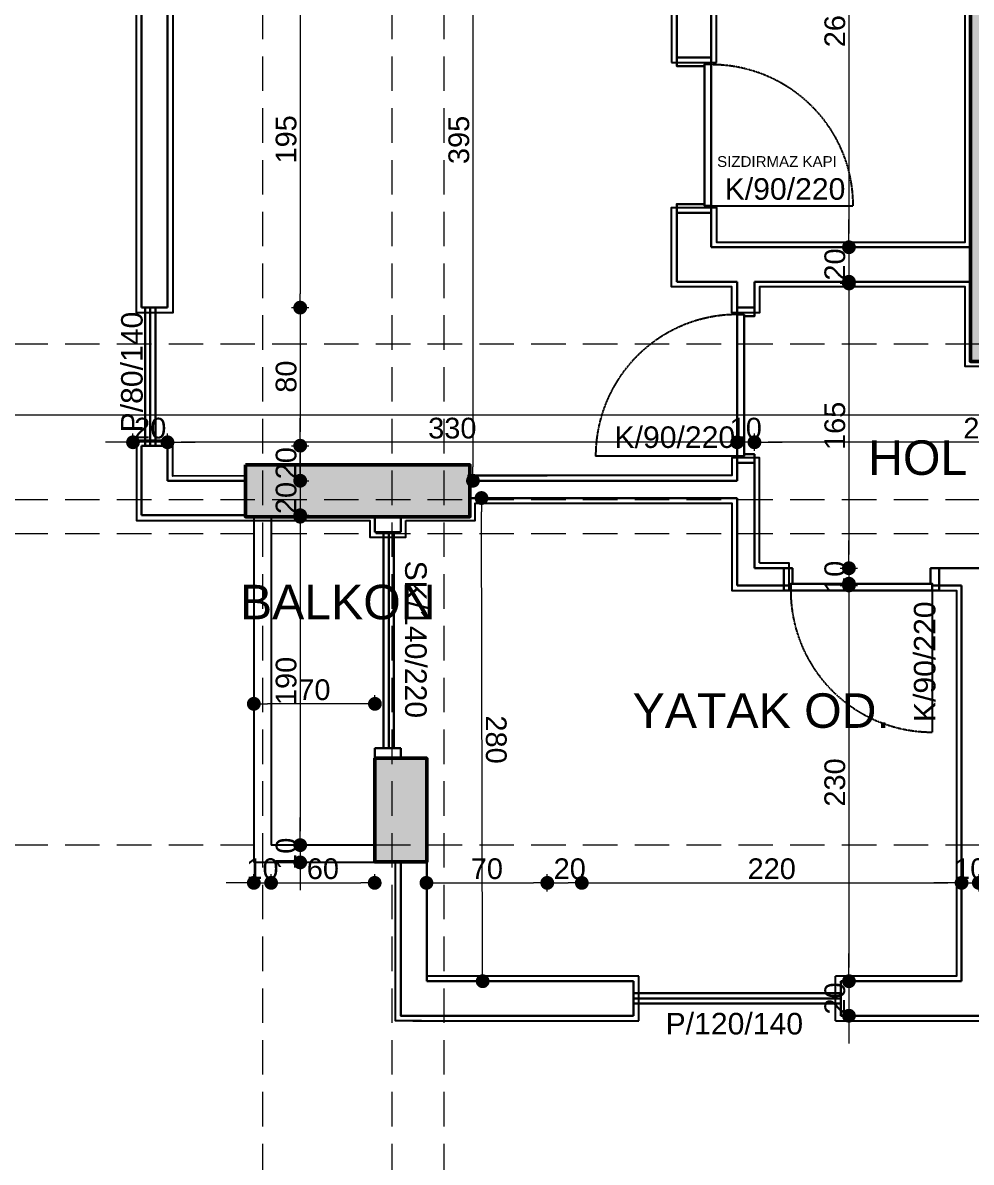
# Model space of a CAD drawing. Header units: millimetres. Extents: x 38129 to 72024, y -56282 to 16512.
# Drawn here: x 48225 to 48775, y -45134 to -44474 of the extents above; entities that cross this region are included whole.
import ezdxf

# ---------------------------------------------------------------- set-up
doc = ezdxf.new("R2010")
doc.units = ezdxf.units.MM
doc.linetypes.add('HIDDEN', pattern=[0.375, 0.25, -0.125])
for name, color, linetype, lineweight in [('AKS', 55, 'HIDDEN', 0), ('COLUMN4', 3, 'Continuous', 50), ('DIŞÖLÇÜ', 37, 'Continuous', 0), ('DUVAR', 255, 'Continuous', 30), ('KAPI', 4, 'Continuous', 30), ('mahal', 7, 'Continuous', 5), ('pencere', 195, 'Continuous', 30), ('pencere+KAPI', 1, 'Continuous', 0), ('TARAMA', 252, 'Continuous', 0), ('ölçü İÇ', 31, 'Continuous', 0)]:
    doc.layers.add(name, color=color, linetype=linetype, lineweight=lineweight)
for name, color, linetype in [('balkon', 171, 'Continuous'), ('HIDDEN', 1, 'HIDDEN'), ('sıva', 41, 'Continuous')]:
    doc.layers.add(name, color=color, linetype=linetype)
doc.styles.add('icdisolcu_yazi', font='arial.ttf')
doc.styles.get("Standard").update_dxf_attribs({"font": 'arial.ttf'})
doc.styles.add('style1', font='arial.ttf')
doc.dimstyles.new('İç Ölçü', dxfattribs={"dimtxt": 12, "dimasz": 8, "dimexe": 5, "dimexo": 0, "dimgap": 2, "dimtad": 1, "dimdec": 0, "dimzin": 12, "dimdsep": 46, "dimtxsty": 'icdisolcu_yazi', "dimblk": 'DOT', "dimcen": 8, "dimdle": 5, "dimclrd": 256, "dimclre": 256, "dimclrt": 7, "dimadec": 0, "dimazin": 3, "dimtfac": 1, "dimtdec": 0, "dimtix": 1, "dimtmove": 2, "dimatfit": 3, "dimldrblk": 'DOT', "dimfxl": 0, "dimtolj": 1, "dimtzin": 0, "dimlwd": -1, "dimlwe": -1, "dimarcsym": 0})

# ---------------------------------------------------------------- blocks, each defined once
blk = doc.blocks.new('*U87')
for p, q in [((4, 0), (0, 0)), ((86, 0), (90, 0))]:
    blk.add_line(p, q)
blk.add_lwpolyline([(4, 0), (86, 0), (86, -4), (4, -4)], close=True)
for points in [[(0, -12.98), (5, -12.98), (5, -4)], [(90, -12.98), (85, -12.98), (85, -4)]]:
    blk.add_lwpolyline(points)
at = {"layer": 'DUVAR'}
for p, q in [((0, 0), (0, -12.98)), ((90, 0), (90, -12.98))]:
    blk.add_line(p, q, dxfattribs=at)
at = {"layer": 'HIDDEN'}
blk.add_line((4, 0), (4, 82), dxfattribs=at)
blk.add_arc((4, 0), 82, 360, 90, dxfattribs=at)
blk = doc.blocks.new('*U9')
for p, q in [((4, 0), (0, 0)), ((86, 0), (90, 0))]:
    blk.add_line(p, q)
blk.add_lwpolyline([(4, 0), (86, 0), (86, -4), (4, -4)], close=True)
for points in [[(0, -10), (5, -10), (5, -4)], [(90, -10), (85, -10), (85, -4)]]:
    blk.add_lwpolyline(points)
at = {"layer": 'DUVAR'}
for p, q in [((0, 0), (0, -10)), ((90, 0), (90, -10))]:
    blk.add_line(p, q, dxfattribs=at)
at = {"layer": 'HIDDEN'}
blk.add_line((4, 0), (4, 82), dxfattribs=at)
blk.add_arc((4, 0), 82, 360, 90, dxfattribs=at)
blk = doc.blocks.new('*U15')
for p, q in [((4, 0), (0, 0)), ((86, 0), (90, 0))]:
    blk.add_line(p, q)
blk.add_lwpolyline([(4, 0), (86, 0), (86, -4), (4, -4)], close=True)
for points in [[(0, -20), (5, -20), (5, -4)], [(90, -20), (85, -20), (85, -4)]]:
    blk.add_lwpolyline(points)
at = {"layer": 'DUVAR'}
for p, q in [((0, 0), (0, -20)), ((90, 0), (90, -20))]:
    blk.add_line(p, q, dxfattribs=at)
at = {"layer": 'HIDDEN'}
blk.add_line((4, 0), (4, 82), dxfattribs=at)
blk.add_arc((4, 0), 82, 360, 90, dxfattribs=at)
blk = doc.blocks.new('_Dot')
at = {"color": 0, "lineweight": -2}
blk.add_line((-0.5, 0), (-1, 0), dxfattribs=at)
at = {"color": 0, "lineweight": 30, "const_width": 0.5}
blk.add_lwpolyline([(-0.25, 0, 1), (0.25, 0, 1)], format="xyb", close=True, dxfattribs=at)
blk = doc.blocks.new('*D1003')
at = {"layer": 'Defpoints', "color": 0, "lineweight": 120, "transparency": 16777216}
for p in [(48679.15, -44344.6), (48703.74, -44604.29), (48703.74, -44604.29)]:
    blk.add_point(p, dxfattribs=at)
at = {"layer": 'ölçü İÇ', "transparency": 16777216}
for p, q in [((48698.74, -44344.6), (48708.74, -44344.6)), ((48703.74, -44604.29), (48698.74, -44604.29))]:
    blk.add_line(p, q, dxfattribs=at)
at = {"layer": 'ölçü İÇ', "linetype": 'Continuous', "transparency": 16777216}
blk.add_line((48703.74, -44352.6), (48703.74, -44596.29), dxfattribs=at)
at = {"layer": 'ölçü İÇ', "transparency": 16777216, "xscale": 8, "yscale": 8, "zscale": 8}
for p, rotation in [((48703.74, -44344.6), 90), ((48703.74, -44604.29), 270)]:
    blk.add_blockref('_Dot', p, dxfattribs=dict(at, rotation=rotation))
at = {"layer": 'ölçü İÇ', "color": 7, "transparency": 16777216, "insert": (48695.62, -44474.44), "char_height": 12, "attachment_point": 5, "rotation": 90, "style": 'icdisolcu_yazi'}
blk.add_mtext('\\A1;260', dxfattribs=at)
blk = doc.blocks.new('*D1010')
at = {"layer": 'Defpoints', "color": 0, "lineweight": 120, "transparency": 16777216}
for p in [(48308.99, -44444.29), (48308.98, -44639.28), (48385.86, -44639.28)]:
    blk.add_point(p, dxfattribs=at)
at = {"layer": 'ölçü İÇ', "transparency": 16777216}
for p, q in [((48380.86, -44444.29), (48390.86, -44444.29)), ((48380.86, -44639.28), (48390.86, -44639.28))]:
    blk.add_line(p, q, dxfattribs=at)
at = {"layer": 'ölçü İÇ', "linetype": 'Continuous', "transparency": 16777216}
blk.add_line((48385.86, -44452.29), (48385.86, -44631.28), dxfattribs=at)
at = {"layer": 'ölçü İÇ', "transparency": 16777216, "xscale": 8, "yscale": 8, "zscale": 8}
for p, rotation in [((48385.86, -44444.29), 90), ((48385.86, -44639.28), 270)]:
    blk.add_blockref('_Dot', p, dxfattribs=dict(at, rotation=rotation))
at = {"layer": 'ölçü İÇ', "color": 7, "transparency": 16777216, "insert": (48377.74, -44541.78), "char_height": 12, "attachment_point": 5, "rotation": 90, "style": 'icdisolcu_yazi'}
blk.add_mtext('\\A1;195', dxfattribs=at)
blk = doc.blocks.new('*D1011')
at = {"layer": 'Defpoints', "color": 0, "lineweight": 120, "transparency": 16777216}
for p in [(48308.98, -44639.28), (48308.98, -44719.28), (48385.86, -44719.28)]:
    blk.add_point(p, dxfattribs=at)
at = {"layer": 'ölçü İÇ', "transparency": 16777216}
for p, q in [((48380.86, -44639.28), (48390.86, -44639.28)), ((48380.86, -44719.28), (48390.86, -44719.28))]:
    blk.add_line(p, q, dxfattribs=at)
at = {"layer": 'ölçü İÇ', "linetype": 'Continuous', "transparency": 16777216}
blk.add_line((48385.86, -44647.28), (48385.86, -44711.28), dxfattribs=at)
at = {"layer": 'ölçü İÇ', "transparency": 16777216, "xscale": 8, "yscale": 8, "zscale": 8}
for p, rotation in [((48385.86, -44639.28), 90), ((48385.86, -44719.28), 270)]:
    blk.add_blockref('_Dot', p, dxfattribs=dict(at, rotation=rotation))
at = {"layer": 'ölçü İÇ', "color": 7, "transparency": 16777216, "insert": (48377.74, -44679.28), "char_height": 12, "attachment_point": 5, "rotation": 90, "style": 'icdisolcu_yazi'}
blk.add_mtext('\\A1;80', dxfattribs=at)
blk = doc.blocks.new('*D1012')
at = {"layer": 'Defpoints', "color": 0, "lineweight": 120, "transparency": 16777216}
for p in [(48308.98, -44719.28), (48385.86, -44739.6), (48385.86, -44739.6)]:
    blk.add_point(p, dxfattribs=at)
at = {"layer": 'ölçü İÇ', "linetype": 'Continuous', "transparency": 16777216}
for p, q in [((48385.86, -44711.28), (48385.86, -44703.28)), ((48385.86, -44719.28), (48385.86, -44739.6)), ((48385.86, -44747.6), (48385.86, -44755.6))]:
    blk.add_line(p, q, dxfattribs=at)
at = {"layer": 'ölçü İÇ', "transparency": 16777216}
for p, q in [((48380.86, -44719.28), (48390.86, -44719.28)), ((48385.86, -44739.6), (48390.86, -44739.6))]:
    blk.add_line(p, q, dxfattribs=at)
at = {"layer": 'ölçü İÇ', "transparency": 16777216, "xscale": 8, "yscale": 8, "zscale": 8}
for p, rotation in [((48385.86, -44719.28), 270), ((48385.86, -44739.6), 90)]:
    blk.add_blockref('_Dot', p, dxfattribs=dict(at, rotation=rotation))
at = {"layer": 'ölçü İÇ', "color": 7, "transparency": 16777216, "insert": (48377.74, -44729.44), "char_height": 12, "attachment_point": 5, "rotation": 90, "style": 'icdisolcu_yazi'}
blk.add_mtext('\\A1;20', dxfattribs=at)
blk = doc.blocks.new('*D1013')
at = {"layer": 'Defpoints', "color": 0, "lineweight": 120, "transparency": 16777216}
for p in [(48385.86, -44739.6), (48385.86, -44759.6), (48385.86, -44759.6)]:
    blk.add_point(p, dxfattribs=at)
at = {"layer": 'ölçü İÇ', "linetype": 'Continuous', "transparency": 16777216}
for p, q in [((48385.86, -44731.6), (48385.86, -44723.6)), ((48385.86, -44739.6), (48385.86, -44759.6)), ((48385.86, -44767.6), (48385.86, -44775.6))]:
    blk.add_line(p, q, dxfattribs=at)
at = {"layer": 'ölçü İÇ', "transparency": 16777216}
for p, q in [((48385.86, -44739.6), (48390.86, -44739.6)), ((48385.86, -44759.6), (48390.86, -44759.6))]:
    blk.add_line(p, q, dxfattribs=at)
at = {"layer": 'ölçü İÇ', "transparency": 16777216, "xscale": 8, "yscale": 8, "zscale": 8}
for p, rotation in [((48385.86, -44739.6), 270), ((48385.86, -44759.6), 90)]:
    blk.add_blockref('_Dot', p, dxfattribs=dict(at, rotation=rotation))
at = {"layer": 'ölçü İÇ', "color": 7, "transparency": 16777216, "insert": (48377.74, -44749.6), "char_height": 12, "attachment_point": 5, "rotation": 90, "style": 'icdisolcu_yazi'}
blk.add_mtext('\\A1;20', dxfattribs=at)
blk = doc.blocks.new('*D1014')
at = {"layer": 'Defpoints', "color": 0, "lineweight": 120, "transparency": 16777216}
for p in [(48385.86, -44760.43), (48385.86, -44950.75), (48385.86, -44950.75)]:
    blk.add_point(p, dxfattribs=at)
at = {"layer": 'ölçü İÇ', "transparency": 16777216}
for p, q in [((48385.86, -44760.43), (48390.86, -44760.43)), ((48385.86, -44950.75), (48390.86, -44950.75))]:
    blk.add_line(p, q, dxfattribs=at)
at = {"layer": 'ölçü İÇ', "linetype": 'Continuous', "transparency": 16777216}
blk.add_line((48385.86, -44768.43), (48385.86, -44942.75), dxfattribs=at)
at = {"layer": 'ölçü İÇ', "transparency": 16777216, "xscale": 8, "yscale": 8, "zscale": 8}
for p, rotation in [((48385.86, -44760.43), 90), ((48385.86, -44950.75), 270)]:
    blk.add_blockref('_Dot', p, dxfattribs=dict(at, rotation=rotation))
at = {"layer": 'ölçü İÇ', "color": 7, "transparency": 16777216, "insert": (48377.74, -44855.59), "char_height": 12, "attachment_point": 5, "rotation": 90, "style": 'icdisolcu_yazi'}
blk.add_mtext('\\A1;190', dxfattribs=at)
blk = doc.blocks.new('*D1015')
at = {"layer": 'Defpoints', "color": 0, "lineweight": 120, "transparency": 16777216}
for p in [(48385.86, -44950.75), (48385.86, -44960.75), (48385.86, -44960.75)]:
    blk.add_point(p, dxfattribs=at)
at = {"layer": 'ölçü İÇ', "linetype": 'Continuous', "transparency": 16777216}
for p, q in [((48385.86, -44942.75), (48385.86, -44934.75)), ((48385.86, -44950.75), (48385.86, -44960.75)), ((48385.86, -44968.75), (48385.86, -44976.75))]:
    blk.add_line(p, q, dxfattribs=at)
at = {"layer": 'ölçü İÇ', "transparency": 16777216}
for p, q in [((48385.86, -44950.75), (48390.86, -44950.75)), ((48385.86, -44960.75), (48390.86, -44960.75))]:
    blk.add_line(p, q, dxfattribs=at)
at = {"layer": 'ölçü İÇ', "transparency": 16777216, "xscale": 8, "yscale": 8, "zscale": 8}
for p, rotation in [((48385.86, -44950.75), 270), ((48385.86, -44960.75), 90)]:
    blk.add_blockref('_Dot', p, dxfattribs=dict(at, rotation=rotation))
at = {"layer": 'ölçü İÇ', "color": 7, "transparency": 16777216, "insert": (48377.74, -44955.75), "char_height": 12, "attachment_point": 5, "rotation": 90, "style": 'icdisolcu_yazi'}
blk.add_mtext('\\A1;10', dxfattribs=at)
blk = doc.blocks.new('*D1025')
at = {"layer": 'Defpoints', "color": 0, "lineweight": 120, "transparency": 16777216}
for p in [(48485.94, -44344.6), (48485.94, -44739.6), (48485.94, -44739.6)]:
    blk.add_point(p, dxfattribs=at)
at = {"layer": 'ölçü İÇ', "transparency": 16777216}
for p, q in [((48485.94, -44344.6), (48490.94, -44344.6)), ((48485.94, -44739.6), (48490.94, -44739.6))]:
    blk.add_line(p, q, dxfattribs=at)
at = {"layer": 'ölçü İÇ', "linetype": 'Continuous', "transparency": 16777216}
blk.add_line((48485.94, -44352.6), (48485.94, -44731.6), dxfattribs=at)
at = {"layer": 'ölçü İÇ', "transparency": 16777216, "xscale": 8, "yscale": 8, "zscale": 8}
for p, rotation in [((48485.94, -44344.6), 90), ((48485.94, -44739.6), 270)]:
    blk.add_blockref('_Dot', p, dxfattribs=dict(at, rotation=rotation))
at = {"layer": 'ölçü İÇ', "color": 7, "transparency": 16777216, "insert": (48477.81, -44542.1), "char_height": 12, "attachment_point": 5, "rotation": 90, "style": 'icdisolcu_yazi'}
blk.add_mtext('\\A1;395', dxfattribs=at)
blk = doc.blocks.new('*D1029')
at = {"layer": 'Defpoints', "color": 0, "lineweight": 120, "transparency": 16777216}
for p in [(48369, -44972.61), (48429, -44972.61), (48429, -44972.61)]:
    blk.add_point(p, dxfattribs=at)
at = {"layer": 'ölçü İÇ', "transparency": 16777216}
for p, q in [((48369, -44972.61), (48369, -44967.61)), ((48429, -44972.61), (48429, -44967.61))]:
    blk.add_line(p, q, dxfattribs=at)
at = {"layer": 'ölçü İÇ', "linetype": 'Continuous', "transparency": 16777216}
blk.add_line((48377, -44972.61), (48421, -44972.61), dxfattribs=at)
at = {"layer": 'ölçü İÇ', "transparency": 16777216, "xscale": 8, "yscale": 8, "zscale": 8, "rotation": 180}
blk.add_blockref('_Dot', (48369, -44972.61), dxfattribs=at)
at = {"layer": 'ölçü İÇ', "transparency": 16777216, "xscale": 8, "yscale": 8, "zscale": 8}
blk.add_blockref('_Dot', (48429, -44972.61), dxfattribs=at)
at = {"layer": 'ölçü İÇ', "color": 7, "transparency": 16777216, "insert": (48399, -44964.48), "char_height": 12, "attachment_point": 5, "style": 'icdisolcu_yazi'}
blk.add_mtext('\\A1;60', dxfattribs=at)
blk = doc.blocks.new('*D1030')
at = {"layer": 'Defpoints', "color": 0, "lineweight": 120, "transparency": 16777216}
for p in [(48703.74, -44604.29), (48703.74, -44624.29), (48703.74, -44624.29)]:
    blk.add_point(p, dxfattribs=at)
at = {"layer": 'ölçü İÇ', "linetype": 'Continuous', "transparency": 16777216}
for p, q in [((48703.74, -44596.29), (48703.74, -44588.29)), ((48703.74, -44604.29), (48703.74, -44624.29)), ((48703.74, -44632.29), (48703.74, -44640.29))]:
    blk.add_line(p, q, dxfattribs=at)
at = {"layer": 'ölçü İÇ', "transparency": 16777216}
for p, q in [((48703.74, -44604.29), (48698.74, -44604.29)), ((48703.74, -44624.29), (48698.74, -44624.29))]:
    blk.add_line(p, q, dxfattribs=at)
at = {"layer": 'ölçü İÇ', "transparency": 16777216, "xscale": 8, "yscale": 8, "zscale": 8}
for p, rotation in [((48703.74, -44604.29), 270), ((48703.74, -44624.29), 90)]:
    blk.add_blockref('_Dot', p, dxfattribs=dict(at, rotation=rotation))
at = {"layer": 'ölçü İÇ', "color": 7, "transparency": 16777216, "insert": (48695.62, -44614.29), "char_height": 12, "attachment_point": 5, "rotation": 90, "style": 'icdisolcu_yazi'}
blk.add_mtext('\\A1;20', dxfattribs=at)
blk = doc.blocks.new('*D1031')
at = {"layer": 'Defpoints', "color": 0, "lineweight": 120, "transparency": 16777216}
for p in [(48703.74, -44625.29), (48669, -44790.29), (48703.74, -44790.29)]:
    blk.add_point(p, dxfattribs=at)
at = {"layer": 'ölçü İÇ', "transparency": 16777216}
for p, q in [((48703.74, -44625.29), (48698.74, -44625.29)), ((48698.74, -44790.29), (48708.74, -44790.29))]:
    blk.add_line(p, q, dxfattribs=at)
at = {"layer": 'ölçü İÇ', "linetype": 'Continuous', "transparency": 16777216}
blk.add_line((48703.74, -44633.29), (48703.74, -44782.29), dxfattribs=at)
at = {"layer": 'ölçü İÇ', "transparency": 16777216, "xscale": 8, "yscale": 8, "zscale": 8}
for p, rotation in [((48703.74, -44625.29), 90), ((48703.74, -44790.29), 270)]:
    blk.add_blockref('_Dot', p, dxfattribs=dict(at, rotation=rotation))
at = {"layer": 'ölçü İÇ', "color": 7, "transparency": 16777216, "insert": (48695.62, -44707.79), "char_height": 12, "attachment_point": 5, "rotation": 90, "style": 'icdisolcu_yazi'}
blk.add_mtext('\\A1;165', dxfattribs=at)
blk = doc.blocks.new('*D1032')
at = {"layer": 'Defpoints', "color": 0, "lineweight": 120, "transparency": 16777216}
for p in [(48669, -44790.29), (48669, -44800.26), (48703.74, -44800.26)]:
    blk.add_point(p, dxfattribs=at)
at = {"layer": 'ölçü İÇ', "linetype": 'Continuous', "transparency": 16777216}
for p, q in [((48703.74, -44782.29), (48703.74, -44774.29)), ((48703.74, -44790.29), (48703.74, -44800.26)), ((48703.74, -44808.26), (48703.74, -44816.26))]:
    blk.add_line(p, q, dxfattribs=at)
at = {"layer": 'ölçü İÇ', "transparency": 16777216}
for p, q in [((48698.74, -44790.29), (48708.74, -44790.29)), ((48698.74, -44800.26), (48708.74, -44800.26))]:
    blk.add_line(p, q, dxfattribs=at)
at = {"layer": 'ölçü İÇ', "transparency": 16777216, "xscale": 8, "yscale": 8, "zscale": 8}
for p, rotation in [((48703.74, -44790.29), 270), ((48703.74, -44800.26), 90)]:
    blk.add_blockref('_Dot', p, dxfattribs=dict(at, rotation=rotation))
at = {"layer": 'ölçü İÇ', "color": 7, "transparency": 16777216, "insert": (48695.62, -44795.27), "char_height": 12, "attachment_point": 5, "rotation": 90, "style": 'icdisolcu_yazi'}
blk.add_mtext('\\A1;10', dxfattribs=at)
blk = doc.blocks.new('*D1033')
at = {"layer": 'Defpoints', "color": 0, "lineweight": 120, "transparency": 16777216}
for p in [(48669, -44799.26), (48703.74, -45029.6), (48703.74, -45029.6)]:
    blk.add_point(p, dxfattribs=at)
at = {"layer": 'ölçü İÇ', "transparency": 16777216}
for p, q in [((48698.74, -44799.26), (48708.74, -44799.26)), ((48703.74, -45029.6), (48708.74, -45029.6))]:
    blk.add_line(p, q, dxfattribs=at)
at = {"layer": 'ölçü İÇ', "linetype": 'Continuous', "transparency": 16777216}
blk.add_line((48703.74, -44807.26), (48703.74, -45021.6), dxfattribs=at)
at = {"layer": 'ölçü İÇ', "transparency": 16777216, "xscale": 8, "yscale": 8, "zscale": 8}
for p, rotation in [((48703.74, -44799.26), 90), ((48703.74, -45029.6), 270)]:
    blk.add_blockref('_Dot', p, dxfattribs=dict(at, rotation=rotation))
at = {"layer": 'ölçü İÇ', "color": 7, "transparency": 16777216, "insert": (48695.61, -44914.43), "char_height": 12, "attachment_point": 5, "rotation": 90, "style": 'icdisolcu_yazi'}
blk.add_mtext('\\A1;230', dxfattribs=at)
blk = doc.blocks.new('*D1034')
at = {"layer": 'Defpoints', "color": 0, "lineweight": 120, "transparency": 16777216}
for p in [(48703.74, -45029.6), (48703.74, -45049.6), (48703.74, -45049.6)]:
    blk.add_point(p, dxfattribs=at)
at = {"layer": 'ölçü İÇ', "linetype": 'Continuous', "transparency": 16777216}
for p, q in [((48703.74, -45021.6), (48703.74, -45013.6)), ((48703.74, -45029.6), (48703.74, -45049.6)), ((48703.74, -45057.6), (48703.74, -45065.6))]:
    blk.add_line(p, q, dxfattribs=at)
at = {"layer": 'ölçü İÇ', "transparency": 16777216}
for p, q in [((48703.74, -45029.6), (48708.74, -45029.6)), ((48703.74, -45049.6), (48708.74, -45049.6))]:
    blk.add_line(p, q, dxfattribs=at)
at = {"layer": 'ölçü İÇ', "transparency": 16777216, "xscale": 8, "yscale": 8, "zscale": 8}
for p, rotation in [((48703.74, -45029.6), 270), ((48703.74, -45049.6), 90)]:
    blk.add_blockref('_Dot', p, dxfattribs=dict(at, rotation=rotation))
at = {"layer": 'ölçü İÇ', "color": 7, "transparency": 16777216, "insert": (48695.62, -45039.6), "char_height": 12, "attachment_point": 5, "rotation": 90, "style": 'icdisolcu_yazi'}
blk.add_mtext('\\A1;20', dxfattribs=at)
blk = doc.blocks.new('*D1059')
at = {"layer": 'Defpoints', "color": 0, "lineweight": 120, "transparency": 16777216}
for p in [(48359, -44972.61), (48369, -44972.61), (48369, -44972.61)]:
    blk.add_point(p, dxfattribs=at)
at = {"layer": 'ölçü İÇ', "transparency": 16777216}
for p, q in [((48359, -44972.61), (48359, -44967.61)), ((48369, -44972.61), (48369, -44967.61))]:
    blk.add_line(p, q, dxfattribs=at)
at = {"layer": 'ölçü İÇ', "linetype": 'Continuous', "transparency": 16777216}
for p, q in [((48351, -44972.61), (48343, -44972.61)), ((48359, -44972.61), (48369, -44972.61)), ((48377, -44972.61), (48385, -44972.61))]:
    blk.add_line(p, q, dxfattribs=at)
at = {"layer": 'ölçü İÇ', "transparency": 16777216, "xscale": 8, "yscale": 8, "zscale": 8}
blk.add_blockref('_Dot', (48359, -44972.61), dxfattribs=at)
at = {"layer": 'ölçü İÇ', "transparency": 16777216, "xscale": 8, "yscale": 8, "zscale": 8, "rotation": 180}
blk.add_blockref('_Dot', (48369, -44972.61), dxfattribs=at)
at = {"layer": 'ölçü İÇ', "color": 7, "transparency": 16777216, "insert": (48364, -44964.48), "char_height": 12, "attachment_point": 5, "style": 'icdisolcu_yazi'}
blk.add_mtext('\\A1;10', dxfattribs=at)
blk = doc.blocks.new('*D1060')
at = {"layer": 'Defpoints', "color": 0, "lineweight": 120, "transparency": 16777216}
for p in [(48459, -44972.61), (48529, -44972.61), (48529, -44982.07)]:
    blk.add_point(p, dxfattribs=at)
at = {"layer": 'ölçü İÇ', "transparency": 16777216}
for p, q in [((48459, -44972.61), (48459, -44967.61)), ((48529, -44977.61), (48529, -44967.61))]:
    blk.add_line(p, q, dxfattribs=at)
at = {"layer": 'ölçü İÇ', "linetype": 'Continuous', "transparency": 16777216}
blk.add_line((48467, -44972.61), (48521, -44972.61), dxfattribs=at)
at = {"layer": 'ölçü İÇ', "transparency": 16777216, "xscale": 8, "yscale": 8, "zscale": 8, "rotation": 180}
blk.add_blockref('_Dot', (48459, -44972.61), dxfattribs=at)
at = {"layer": 'ölçü İÇ', "transparency": 16777216, "xscale": 8, "yscale": 8, "zscale": 8}
blk.add_blockref('_Dot', (48529, -44972.61), dxfattribs=at)
at = {"layer": 'ölçü İÇ', "color": 7, "transparency": 16777216, "insert": (48494, -44964.48), "char_height": 12, "attachment_point": 5, "style": 'icdisolcu_yazi'}
blk.add_mtext('\\A1;70', dxfattribs=at)
blk = doc.blocks.new('*D1061')
at = {"layer": 'Defpoints', "color": 0, "lineweight": 120, "transparency": 16777216}
for p in [(48779, -44955.2), (48769, -44972.61), (48779, -44972.61)]:
    blk.add_point(p, dxfattribs=at)
at = {"layer": 'ölçü İÇ', "transparency": 16777216}
for p, q in [((48779, -44967.61), (48779, -44977.61)), ((48769, -44972.61), (48769, -44977.61))]:
    blk.add_line(p, q, dxfattribs=at)
at = {"layer": 'ölçü İÇ', "linetype": 'Continuous', "transparency": 16777216}
for p, q in [((48761, -44972.61), (48753, -44972.61)), ((48769, -44972.61), (48779, -44972.61)), ((48787, -44972.61), (48795, -44972.61))]:
    blk.add_line(p, q, dxfattribs=at)
at = {"layer": 'ölçü İÇ', "transparency": 16777216, "xscale": 8, "yscale": 8, "zscale": 8}
blk.add_blockref('_Dot', (48769, -44972.61), dxfattribs=at)
at = {"layer": 'ölçü İÇ', "transparency": 16777216, "xscale": 8, "yscale": 8, "zscale": 8, "rotation": 180}
blk.add_blockref('_Dot', (48779, -44972.61), dxfattribs=at)
at = {"layer": 'ölçü İÇ', "color": 7, "transparency": 16777216, "insert": (48774, -44964.48), "char_height": 12, "attachment_point": 5, "style": 'icdisolcu_yazi'}
blk.add_mtext('\\A1;10', dxfattribs=at)
blk = doc.blocks.new('*D1072')
at = {"layer": 'Defpoints', "color": 0, "lineweight": 120, "transparency": 16777216}
for p in [(48919, -44698.65), (48648.99, -44717.31), (48648.99, -44729.29)]:
    blk.add_point(p, dxfattribs=at)
at = {"layer": 'ölçü İÇ', "transparency": 16777216}
for p, q in [((48648.99, -44722.31), (48648.99, -44712.31)), ((48919, -44712.31), (48919, -44722.31))]:
    blk.add_line(p, q, dxfattribs=at)
at = {"layer": 'ölçü İÇ', "linetype": 'Continuous', "transparency": 16777216}
blk.add_line((48911, -44717.31), (48656.99, -44717.31), dxfattribs=at)
at = {"layer": 'ölçü İÇ', "transparency": 16777216, "xscale": 8, "yscale": 8, "zscale": 8, "rotation": 180}
blk.add_blockref('_Dot', (48648.99, -44717.31), dxfattribs=at)
at = {"layer": 'ölçü İÇ', "transparency": 16777216, "xscale": 8, "yscale": 8, "zscale": 8}
blk.add_blockref('_Dot', (48919, -44717.31), dxfattribs=at)
at = {"layer": 'ölçü İÇ', "color": 7, "transparency": 16777216, "insert": (48784, -44709.18), "char_height": 12, "attachment_point": 5, "style": 'icdisolcu_yazi'}
blk.add_mtext('\\A1;270', dxfattribs=at)
blk = doc.blocks.new('*D1073')
at = {"layer": 'Defpoints', "color": 0, "lineweight": 120, "transparency": 16777216}
for p in [(48638.99, -44717.31), (48638.99, -44729.29), (48648.99, -44729.29)]:
    blk.add_point(p, dxfattribs=at)
at = {"layer": 'ölçü İÇ', "transparency": 16777216}
for p, q in [((48638.99, -44722.31), (48638.99, -44712.31)), ((48648.99, -44722.31), (48648.99, -44712.31))]:
    blk.add_line(p, q, dxfattribs=at)
at = {"layer": 'ölçü İÇ', "linetype": 'Continuous', "transparency": 16777216}
for p, q in [((48630.99, -44717.31), (48622.99, -44717.31)), ((48648.99, -44717.31), (48638.99, -44717.31)), ((48656.99, -44717.31), (48664.99, -44717.31))]:
    blk.add_line(p, q, dxfattribs=at)
at = {"layer": 'ölçü İÇ', "transparency": 16777216, "xscale": 8, "yscale": 8, "zscale": 8}
blk.add_blockref('_Dot', (48638.99, -44717.31), dxfattribs=at)
at = {"layer": 'ölçü İÇ', "transparency": 16777216, "xscale": 8, "yscale": 8, "zscale": 8, "rotation": 180}
blk.add_blockref('_Dot', (48648.99, -44717.31), dxfattribs=at)
at = {"layer": 'ölçü İÇ', "color": 7, "transparency": 16777216, "insert": (48643.99, -44709.18), "char_height": 12, "attachment_point": 5, "style": 'icdisolcu_yazi'}
blk.add_mtext('\\A1;10', dxfattribs=at)
blk = doc.blocks.new('*D1074')
at = {"layer": 'Defpoints', "color": 0, "lineweight": 120, "transparency": 16777216}
for p in [(48308.98, -44717.31), (48308.98, -44719.28), (48638.99, -44729.29)]:
    blk.add_point(p, dxfattribs=at)
at = {"layer": 'ölçü İÇ', "transparency": 16777216}
for p, q in [((48308.98, -44719.28), (48308.98, -44712.31)), ((48638.99, -44722.31), (48638.99, -44712.31))]:
    blk.add_line(p, q, dxfattribs=at)
at = {"layer": 'ölçü İÇ', "linetype": 'Continuous', "transparency": 16777216}
blk.add_line((48630.99, -44717.31), (48316.98, -44717.31), dxfattribs=at)
at = {"layer": 'ölçü İÇ', "transparency": 16777216, "xscale": 8, "yscale": 8, "zscale": 8, "rotation": 180}
blk.add_blockref('_Dot', (48308.98, -44717.31), dxfattribs=at)
at = {"layer": 'ölçü İÇ', "transparency": 16777216, "xscale": 8, "yscale": 8, "zscale": 8}
blk.add_blockref('_Dot', (48638.99, -44717.31), dxfattribs=at)
at = {"layer": 'ölçü İÇ', "color": 7, "transparency": 16777216, "insert": (48473.98, -44709.18), "char_height": 12, "attachment_point": 5, "style": 'icdisolcu_yazi'}
blk.add_mtext('\\A1;330', dxfattribs=at)
blk = doc.blocks.new('*D1075')
at = {"layer": 'Defpoints', "color": 0, "lineweight": 120, "transparency": 16777216}
for p in [(48288.99, -44717.31), (48288.99, -44719.28), (48308.98, -44719.28)]:
    blk.add_point(p, dxfattribs=at)
at = {"layer": 'ölçü İÇ', "transparency": 16777216}
for p, q in [((48288.99, -44719.28), (48288.99, -44712.31)), ((48308.98, -44719.28), (48308.98, -44712.31))]:
    blk.add_line(p, q, dxfattribs=at)
at = {"layer": 'ölçü İÇ', "linetype": 'Continuous', "transparency": 16777216}
for p, q in [((48280.99, -44717.31), (48272.99, -44717.31)), ((48308.98, -44717.31), (48288.99, -44717.31)), ((48316.98, -44717.31), (48324.98, -44717.31))]:
    blk.add_line(p, q, dxfattribs=at)
at = {"layer": 'ölçü İÇ', "transparency": 16777216, "xscale": 8, "yscale": 8, "zscale": 8}
blk.add_blockref('_Dot', (48288.99, -44717.31), dxfattribs=at)
at = {"layer": 'ölçü İÇ', "transparency": 16777216, "xscale": 8, "yscale": 8, "zscale": 8, "rotation": 180}
blk.add_blockref('_Dot', (48308.98, -44717.31), dxfattribs=at)
at = {"layer": 'ölçü İÇ', "color": 7, "transparency": 16777216, "insert": (48298.99, -44709.18), "char_height": 12, "attachment_point": 5, "style": 'icdisolcu_yazi'}
blk.add_mtext('\\A1;20', dxfattribs=at)
blk = doc.blocks.new('*D1262')
at = {"layer": 'Defpoints', "color": 0, "lineweight": 120, "transparency": 16777216}
for p in [(48359, -44868.88), (48359, -44868.88), (48429.14, -44868.88)]:
    blk.add_point(p, dxfattribs=at)
at = {"layer": 'ölçü İÇ', "transparency": 16777216}
for p, q in [((48359, -44868.88), (48359, -44863.88)), ((48429.14, -44868.88), (48429.14, -44863.88))]:
    blk.add_line(p, q, dxfattribs=at)
at = {"layer": 'ölçü İÇ', "linetype": 'Continuous', "transparency": 16777216}
blk.add_line((48421.14, -44868.88), (48367, -44868.88), dxfattribs=at)
at = {"layer": 'ölçü İÇ', "transparency": 16777216, "xscale": 8, "yscale": 8, "zscale": 8, "rotation": 180}
blk.add_blockref('_Dot', (48359, -44868.88), dxfattribs=at)
at = {"layer": 'ölçü İÇ', "transparency": 16777216, "xscale": 8, "yscale": 8, "zscale": 8}
blk.add_blockref('_Dot', (48429.14, -44868.88), dxfattribs=at)
at = {"layer": 'ölçü İÇ', "color": 7, "transparency": 16777216, "insert": (48394.07, -44860.76), "char_height": 12, "attachment_point": 5, "style": 'icdisolcu_yazi'}
blk.add_mtext('\\A1;70', dxfattribs=at)
blk = doc.blocks.new('wertertw')
at = {"layer": 'TARAMA', "lineweight": -3}
h = blk.add_hatch(dxfattribs=at)
h.set_pattern_fill('ANSI33', color=256, scale=2.5, style=0)
h.set_pattern_definition([(45, (-86643.698, -32547.66), (-11.2253202, 11.2253202), []), (45, (-86632.472, -32547.66), (-11.2253202, 11.2253202), [7.9375, -3.96875])])
h.paths.add_polyline_path([(-616.25, 351.94), (-616.25, -88.06), (-306.25, -88.06), (-306.25, -68.06), (-596.25, -68.06), (-596.25, 331.94), (-306.25, 331.94), (-306.25, 351.94)])
h.paths.add_polyline_path([(38.75, -338.06), (78.75, -338.06), (78.75, -378.06), (38.75, -378.06)])
h.paths.add_polyline_path([(-471.25, -318.06), (-441.25, -318.06), (-441.25, -378.06), (-471.25, -378.06)])
h.paths.add_polyline_path([(-961.25, -318.06), (-931.25, -318.06), (-931.25, -378.06), (-961.25, -378.06)])
h.paths.add_polyline_path([(343.75, -163.06), (413.75, -163.06), (413.75, -198.06), (343.75, -198.06)])
h.paths.add_polyline_path([(8.75, -163.06), (78.75, -163.06), (78.75, -198.06), (8.75, -198.06)])
h.paths.add_polyline_path([(-1036.25, -148.06), (-906.25, -148.06), (-906.25, -178.06), (-1036.25, -178.06)])
h.paths.add_polyline_path([(-976.25, 256.94), (-916.25, 256.94), (-916.25, 226.94), (-976.25, 226.94)])
h.paths.add_polyline_path([(343.75, 459.44), (413.75, 459.44), (413.75, 424.44), (343.75, 424.44)])
h.paths.add_polyline_path([(8.75, 459.44), (78.75, 459.44), (78.75, 424.44), (8.75, 424.44)])
h.paths.add_polyline_path([(-616.25, 531.94), (-306.25, 531.94), (-306.25, 511.94), (-616.25, 511.94)])
h.paths.add_polyline_path([(-976.25, 656.94), (-916.25, 656.94), (-916.25, 626.94), (-976.25, 626.94)])
h.paths.add_polyline_path([(-616.25, 971.94), (-306.25, 971.94), (-306.25, 951.94), (-616.25, 951.94)])
h.paths.add_polyline_path([(343.75, 1081.94), (413.75, 1081.94), (413.75, 1046.94), (343.75, 1046.94)])
h.paths.add_polyline_path([(8.75, 1081.94), (78.75, 1081.94), (78.75, 1046.94), (8.75, 1046.94)])
h.paths.add_polyline_path([(-1036.25, 1061.94), (-906.25, 1061.94), (-906.25, 1031.94), (-1036.25, 1031.94)])
h.paths.add_polyline_path([(-931.25, 1286.94), (-901.25, 1286.94), (-901.25, 1226.94), (-931.25, 1226.94)])
h.paths.add_polyline_path([(68.75, 1332.04), (108.75, 1332.04), (108.75, 1292.04), (68.75, 1292.04)])
h.paths.add_polyline_path([(-511.25, 1332.04), (-481.25, 1332.04), (-481.25, 1252.04), (-511.25, 1252.04)])
at = {"layer": 'COLUMN4', "color": 3}
for points in [[(-616.25, 351.94), (-616.25, -88.06), (-306.25, -88.06), (-306.25, -68.06), (-596.25, -68.06), (-596.25, 331.94), (-306.25, 331.94), (-306.25, 351.94)], [(-1036.25, -148.06), (-906.25, -148.06), (-906.25, -178.06), (-1036.25, -178.06)], [(-961.25, -318.06), (-931.25, -318.06), (-931.25, -378.06), (-961.25, -378.06)]]:
    blk.add_lwpolyline(points, close=True, dxfattribs=at)
blk = doc.blocks.new('*D1377')
at = {"layer": 'Defpoints', "color": 0, "lineweight": 120, "transparency": 16777216}
for p in [(48549, -44972.63), (48549, -44976.14), (48529, -44984.07)]:
    blk.add_point(p, dxfattribs=at)
at = {"layer": 'ölçü İÇ', "transparency": 16777216}
for p, q in [((48529, -44977.63), (48529, -44967.63)), ((48549, -44976.14), (48549, -44967.63))]:
    blk.add_line(p, q, dxfattribs=at)
at = {"layer": 'ölçü İÇ', "linetype": 'Continuous', "transparency": 16777216}
blk.add_line((48537, -44972.63), (48541, -44972.63), dxfattribs=at)
at = {"layer": 'ölçü İÇ', "transparency": 16777216, "xscale": 8, "yscale": 8, "zscale": 8, "rotation": 180}
blk.add_blockref('_Dot', (48529, -44972.63), dxfattribs=at)
at = {"layer": 'ölçü İÇ', "transparency": 16777216, "xscale": 8, "yscale": 8, "zscale": 8}
blk.add_blockref('_Dot', (48549, -44972.63), dxfattribs=at)
at = {"layer": 'ölçü İÇ', "color": 7, "transparency": 16777216, "insert": (48542, -44964.5), "char_height": 12, "attachment_point": 5, "style": 'icdisolcu_yazi'}
blk.add_mtext('\\A1;20', dxfattribs=at)
blk = doc.blocks.new('*D1378')
at = {"layer": 'Defpoints', "color": 0, "lineweight": 120, "transparency": 16777216}
for p in [(48549, -44976.14), (48769, -44972.63), (48769, -44986.41)]:
    blk.add_point(p, dxfattribs=at)
at = {"layer": 'ölçü İÇ', "transparency": 16777216}
for p, q in [((48549, -44976.14), (48549, -44967.63)), ((48769, -44977.63), (48769, -44967.63))]:
    blk.add_line(p, q, dxfattribs=at)
at = {"layer": 'ölçü İÇ', "linetype": 'Continuous', "transparency": 16777216}
blk.add_line((48557, -44972.63), (48761, -44972.63), dxfattribs=at)
at = {"layer": 'ölçü İÇ', "transparency": 16777216, "xscale": 8, "yscale": 8, "zscale": 8, "rotation": 180}
blk.add_blockref('_Dot', (48549, -44972.63), dxfattribs=at)
at = {"layer": 'ölçü İÇ', "transparency": 16777216, "xscale": 8, "yscale": 8, "zscale": 8}
blk.add_blockref('_Dot', (48769, -44972.63), dxfattribs=at)
at = {"layer": 'ölçü İÇ', "color": 7, "transparency": 16777216, "insert": (48659, -44964.5), "char_height": 12, "attachment_point": 5, "style": 'icdisolcu_yazi'}
blk.add_mtext('\\A1;220', dxfattribs=at)
blk = doc.blocks.new('*D2498')
at = {"layer": 'Defpoints', "color": 0, "lineweight": 120, "transparency": 16777216}
for p in [(48490.89, -44749.61), (48496.33, -44749.6), (48497, -45029.6)]:
    blk.add_point(p, dxfattribs=at)
at = {"layer": 'ölçü İÇ', "transparency": 16777216}
for p, q in [((48495.89, -44749.6), (48485.89, -44749.63)), ((48496.56, -45029.6), (48486.56, -45029.63))]:
    blk.add_line(p, q, dxfattribs=at)
at = {"layer": 'ölçü İÇ', "linetype": 'Continuous', "transparency": 16777216}
blk.add_line((48491.54, -45021.61), (48490.91, -44757.61), dxfattribs=at)
at = {"layer": 'ölçü İÇ', "transparency": 16777216, "xscale": 8, "yscale": 8, "zscale": 8}
for p, rotation in [((48490.89, -44749.61), 90.13747795530654), ((48491.56, -45029.61), 270.1374779553065)]:
    blk.add_blockref('_Dot', p, dxfattribs=dict(at, rotation=rotation))
at = {"layer": 'ölçü İÇ', "color": 7, "transparency": 16777216, "insert": (48499.35, -44889.59), "char_height": 12, "attachment_point": 5, "rotation": 270.13748, "style": 'icdisolcu_yazi'}
blk.add_mtext('\\A1;280', dxfattribs=at)

msp = doc.modelspace()

# ---------------------------------------------------------------- linework, layer by layer
at = {"layer": 'AKS', "ltscale": 80}
for p, q in [((48364, -42903.74), (48364, -45280.38)), ((48439, -42903.74), (48439, -45280.38)), ((48469, -42903.74), (48469, -45280.38)), ((50129.67, -44660.43), (48049.48, -44660.43)), ((50129.67, -44750.6), (48049.48, -44750.6)), ((50129.67, -44770.44), (48049.48, -44770.44)), ((50129.67, -44950.75), (48049.48, -44950.75))]:
    msp.add_line(p, q, dxfattribs=at)
at = {"layer": 'balkon'}
for p, q in [((48359, -44759.6), (48359, -44960.75)), ((48369, -44759.6), (48369, -44950.75)), ((48429, -44950.75), (48369, -44950.75)), ((48429, -44960.75), (48359, -44960.75))]:
    msp.add_line(p, q, dxfattribs=at)
at = {"layer": 'DUVAR'}
for p, q in [((48603.99, -44494.29), (48603.99, -44344.6)), ((48623.99, -44344.6), (48623.99, -44494.29)), ((48293.99, -44639.28), (48293.99, -44444.29)), ((48308.99, -44639.28), (48308.99, -44444.29)), ((48623.99, -44560.04), (48623.99, -44604.29)), ((48603.99, -44624.29), (48603.99, -44579.29)), ((48774.15, -44604.29), (48623.99, -44604.29)), ((48638.99, -44624.29), (48603.99, -44624.29)), ((48638.99, -44639.29), (48638.99, -44624.29)), ((48774.15, -44624.29), (48648.99, -44624.29)), ((48648.99, -44624.29), (48648.99, -44639.29)), ((48308.98, -44639.28), (48293.99, -44639.28)), ((48648.99, -44639.29), (48638.99, -44639.29)), ((48648.99, -44639.29), (48648.99, -44644.29)), ((48648.99, -44644.29), (48648.99, -44639.29)), ((48648.99, -44644.29), (48648.99, -44639.29)), ((48293.99, -44759.6), (48293.99, -44719.28)), ((48308.98, -44719.28), (48293.99, -44719.28)), ((48308.98, -44719.28), (48308.99, -44739.59)), ((48638.99, -44729.29), (48648.99, -44729.29)), ((48638.99, -44739.6), (48638.99, -44729.29)), ((48648.99, -44789.29), (48648.99, -44729.29)), ((48648.99, -44729.29), (48648.99, -44790.29)), ((48308.99, -44739.6), (48354.14, -44739.6)), ((48484.14, -44739.6), (48533.99, -44739.6)), ((48533.99, -44739.6), (48638.99, -44739.6)), ((48484.14, -44749.6), (48638.99, -44749.6)), ((48638.99, -44800.26), (48638.99, -44749.6)), ((48354, -44759.6), (48293.99, -44759.6)), ((48429, -44759.6), (48429, -44759.6)), ((48429.14, -44769.3), (48429.14, -44760.43)), ((48434, -44759.6), (48434, -44759.6)), ((48444.14, -44769.3), (48444.14, -44760.3)), ((48444.11, -44769.3), (48429.11, -44769.3)), ((48648.99, -44790.29), (48671, -44790.29)), ((48751, -44790.29), (48839, -44790.29)), ((48638.99, -44800.26), (48670, -44800.26)), ((48752, -44800.26), (48769, -44800.26)), ((48444.14, -44894.6), (48429.14, -44894.61)), ((48429.14, -44900.43), (48429.14, -44894.61)), ((48444.14, -44900.43), (48444.14, -44894.6)), ((48444.14, -45049.6), (48444.14, -44960.43)), ((48459.14, -45029.6), (48459.14, -44960.43)), ((48579, -45029.6), (48459.14, -45029.6)), ((48579, -45049.6), (48579, -45029.6)), ((48769, -45029.6), (48699, -45029.6)), ((48699, -45049.6), (48699, -45029.6)), ((48579, -45049.6), (48444, -45049.6)), ((48769, -45049.6), (48699, -45049.6))]:
    msp.add_line(p, q, dxfattribs=at)
for points in [[(48308.99, -44739.6), (48308.99, -44739.59)], [(48769, -44800.26), (48769, -45029.6)], [(48769, -45049.6), (48913.79, -45049.6)]]:
    msp.add_lwpolyline(points, dxfattribs=at)
at = {"layer": 'pencere'}
for p, q in [((48295.99, -44639.28), (48295.99, -44719.28)), ((48298.99, -44639.28), (48298.99, -44719.28)), ((48301.99, -44639.28), (48301.99, -44719.28)), ((48434.14, -44894.6), (48434.11, -44769.3)), ((48437.14, -44894.6), (48437.11, -44769.3)), ((48440.14, -44894.6), (48440.11, -44769.3)), ((48699, -45036.6), (48579, -45036.6)), ((48699, -45039.6), (48579, -45039.6)), ((48699, -45042.6), (48579, -45042.6))]:
    msp.add_line(p, q, dxfattribs=at)
at = {"layer": 'pencere+KAPI', "linetype": 'HIDDEN'}
msp.add_line((50097.86, -44701.51), (48109.43, -44701.51), dxfattribs=at)
at = {"layer": 'sıva'}
for p, q in [((48600.99, -44347.6), (48600.99, -44497.29)), ((48626.99, -44497.29), (48626.99, -44347.6)), ((48600.99, -44497.29), (48626.99, -44497.29)), ((48582, -45026.6), (48459.14, -45026.6)), ((48582, -45052.6), (48582, -45026.6)), ((48696, -45052.6), (48696, -45026.6)), ((48451.14, -45052.6), (48454.14, -45052.6)), ((48454.14, -45052.6), (48582, -45052.6))]:
    msp.add_line(p, q, dxfattribs=at)
for points in [[(49079.21, -44616.29), (49087.21, -44616.29), (49087.2, -44652.43), (49097.2, -44652.43), (49097.2, -44673.43), (48932, -44673.43), (48932, -44701.65), (48916, -44701.65), (48916, -44673.43), (48771.15, -44673.43), (48771.15, -44627.29), (48651.99, -44627.29), (48651.99, -44642.29), (48635.99, -44642.29), (48635.99, -44627.29), (48600.99, -44627.29), (48600.99, -44581.29), (48626.99, -44581.29), (48626.99, -44601.29), (48771.15, -44601.29), (48771.15, -44347.6)], [(48354.14, -44736.82), (48311.99, -44736.85), (48311.99, -44716.28), (48290.99, -44716.28), (48290.99, -44762.6), (48426.14, -44762.6), (48426.14, -44772.3), (48447.14, -44772.31), (48447.14, -44762.6)], [(48651.99, -44787.23), (48651.99, -44726.29), (48635.99, -44726.29), (48635.99, -44736.6), (48484.14, -44736.62)], [(48528.99, -44736.68), (48482.72, -44736.72)], [(48447.14, -44762.6), (48487.14, -44762.6), (48487.14, -44752.6), (48635.99, -44752.6), (48635.99, -44803.26), (48670, -44803.26)], [(48651.99, -44787.23), (48666, -44787.23), (48669, -44787.23), (48669, -44803.26), (48666, -44803.26)], [(48752, -44803.26), (48766, -44803.26), (48766, -44803.26), (48766, -44803.26), (48766, -45026.6), (48696, -45026.6)], [(48456.14, -45052.6), (48441, -45052.6), (48441, -44960.43)], [(48696, -45052.6), (48766.22, -45052.6)], [(48766, -45052.6), (48871, -45052.6)]]:
    msp.add_lwpolyline(points, dxfattribs=at)
msp.add_lwpolyline([(48290.99, -44441.29), (48311.98, -44441.29), (48311.98, -44642.28), (48290.99, -44642.28)], close=True, dxfattribs=at)

# ---------------------------------------------------------------- block references
at = {"layer": 'DIŞÖLÇÜ'}
msp.add_blockref('wertertw', (49390.39, -44582.37), dxfattribs=at)
at = {"layer": 'KAPI', "xscale": -1, "rotation": 270}
msp.add_blockref('*U15', (48623.99, -44584.29), dxfattribs=at)
at = {"layer": 'KAPI'}
for name, p, rotation in [('*U9', (48638.99, -44729.29), 90), ('*U87', (48756, -44803.26), 180)]:
    msp.add_blockref(name, p, dxfattribs=dict(at, rotation=rotation))

# ---------------------------------------------------------------- texts
at = {"layer": 'mahal', "char_height": 20, "attachment_point": 1}
for s, width, insert in [('HOL', 250.3432, (48714.85, -44716.2)), ('BALKON', 275.1074, (48350.95, -44799.89)), ('YATAK OD.', 250.3432, (48578.43, -44862.78))]:
    msp.add_mtext_dynamic_manual_height_columns(s, width=width, gutter_width=12.5, heights=[0], dxfattribs=dict(at, insert=insert))
at = {"layer": 'pencere+KAPI', "style": 'style1'}
for s, insert, char_height, width, attachment_point, rotation in [('SIZDIRMAZ KAPI', (48696.73, -44551.5), 6.25, 87.3221, 3, 360), ('K/90/220', (48701.68, -44564.27), 12.5, 27.0954, 3, 360), ('P/80/140', (48282.09, -44641.66), 12.5, 27.0954, 3, 90), ('K/90/220', (48637.84, -44708.1), 12.5, 27.0954, 3, 360), ('SK/140/220', (48446.45, -44877.12), 12.5, 27.0954, 9, 270), ('K/90/220', (48741.36, -44809.54), 12.5, 27.0954, 3, 90), ('P/120/140', (48677.16, -45047.95), 12.5, 27.0954, 3, 360)]:
    msp.add_mtext(s, dxfattribs=dict(at, insert=insert, char_height=char_height, width=width, attachment_point=attachment_point, rotation=rotation))

# ---------------------------------------------------------------- dimensions: what is measured, and where the dimension line sits
at = {"layer": 'ölçü İÇ'}
for base, p1, p2, picture, middle in [((48485.94, -44739.6), (48485.94, -44344.6), (48485.94, -44739.6), '*D1025', (48477.81, -44542.1)), ((48703.74, -44604.29), (48679.15, -44344.6), (48703.74, -44604.29), '*D1003', (48695.62, -44474.44)), ((48385.86, -44639.28), (48308.99, -44444.29), (48308.98, -44639.28), '*D1010', (48377.74, -44541.78)), ((48703.74, -44624.29), (48703.74, -44604.29), (48703.74, -44624.29), '*D1030', (48695.62, -44614.29)), ((48703.74, -44790.29), (48703.74, -44625.29), (48669, -44790.29), '*D1031', (48695.62, -44707.79)), ((48385.86, -44719.28), (48308.98, -44639.28), (48308.98, -44719.28), '*D1011', (48377.74, -44679.28)), ((48385.86, -44739.6), (48308.98, -44719.28), (48385.86, -44739.6), '*D1012', (48377.74, -44729.44)), ((48385.86, -44759.6), (48385.86, -44739.6), (48385.86, -44759.6), '*D1013', (48377.74, -44749.6)), ((48385.86, -44950.75), (48385.86, -44760.43), (48385.86, -44950.75), '*D1014', (48377.74, -44855.59)), ((48703.74, -44800.26), (48669, -44790.29), (48669, -44800.26), '*D1032', (48695.62, -44795.27)), ((48703.74, -45029.6), (48669, -44799.26), (48703.74, -45029.6), '*D1033', (48695.61, -44914.43)), ((48385.86, -44960.75), (48385.86, -44950.75), (48385.86, -44960.75), '*D1015', (48377.74, -44955.75)), ((48703.74, -45049.6), (48703.74, -45029.6), (48703.74, -45049.6), '*D1034', (48695.62, -45039.6))]:
    dim = msp.add_linear_dim(base=base, p1=p1, p2=p2, angle=90, dimstyle='İç Ölçü', dxfattribs=at)
    dim.commit()
    dim.dimension.update_dxf_attribs({"geometry": picture, "text_midpoint": middle})
for base, p1, p2, picture, middle in [((48648.99, -44717.31), (48919, -44698.65), (48648.99, -44729.29), '*D1072', (48784, -44709.18)), ((48288.99, -44717.31), (48308.98, -44719.28), (48288.99, -44719.28), '*D1075', (48298.99, -44709.18)), ((48308.98, -44717.31), (48638.99, -44729.29), (48308.98, -44719.28), '*D1074', (48473.98, -44709.18)), ((48638.99, -44717.31), (48648.99, -44729.29), (48638.99, -44729.29), '*D1073', (48643.99, -44709.18)), ((48359, -44868.88), (48429.14, -44868.88), (48359, -44868.88), '*D1262', (48394.07, -44860.76)), ((48369, -44972.61), (48359, -44972.61), (48369, -44972.61), '*D1059', (48364, -44964.48)), ((48429, -44972.61), (48369, -44972.61), (48429, -44972.61), '*D1029', (48399, -44964.48)), ((48529, -44972.61), (48459, -44972.61), (48529, -44982.07), '*D1060', (48494, -44964.48)), ((48769, -44972.63), (48549, -44976.14), (48769, -44986.41), '*D1378', (48659, -44964.5)), ((48779, -44972.61), (48769, -44972.61), (48779, -44955.2), '*D1061', (48774, -44964.48))]:
    dim = msp.add_linear_dim(base=base, p1=p1, p2=p2, dimstyle='İç Ölçü', dxfattribs=at)
    dim.commit()
    dim.dimension.update_dxf_attribs({"geometry": picture, "text_midpoint": middle})
dim = msp.add_aligned_dim(p1=(48497, -45029.6), p2=(48496.33, -44749.6), distance=5.44, dimstyle='İç Ölçü', dxfattribs=at)
dim.commit()
dim.dimension.update_dxf_attribs({"geometry": '*D2498', "text_midpoint": (48499.35, -44889.59)})
dim = msp.add_linear_dim(base=(48549, -44972.63), p1=(48529, -44984.07), p2=(48549, -44976.14), dimstyle='İç Ölçü', dxfattribs=at)
dim.commit()
dim.dimension.update_dxf_attribs({"geometry": '*D1377', "text_midpoint": (48542, -44964.5), "dimtype": 160})

doc.saveas('drawing.dxf')
